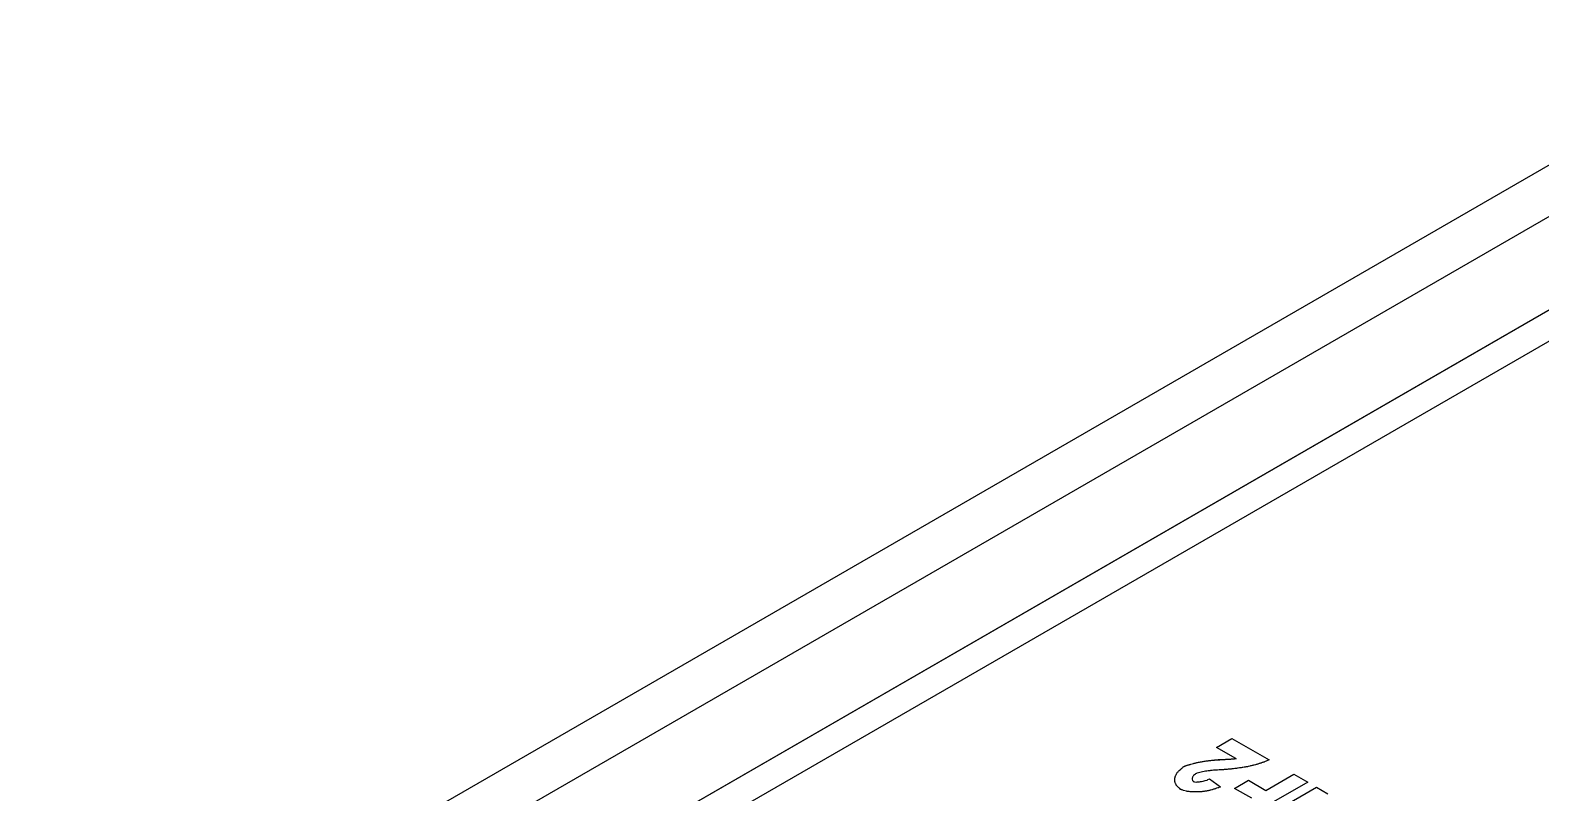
# Model space of a CAD drawing. Extents: x 0 to 258, y 0 to 184.
# Drawn here: x 76.641 to 78.619, y 106.821 to 107.82 of the extents above; entities that cross this region are included whole.
import ezdxf

# ---------------------------------------------------------------- set-up
doc = ezdxf.new("R2010")
doc.units = 0

msp = doc.modelspace()

# ---------------------------------------------------------------- linework, layer by layer
for p, q in [((83.30673, 110.34338), (69.588895, 102.424146)), ((75.911371, 106.006864), (78.951958, 107.762108)), ((76.123566, 106.006864), (78.951958, 107.63987)), ((78.951958, 107.639606), (76.123831, 106.006864)), ((77.361021, 106.680493), (78.951958, 107.59886)), ((78.194457, 106.880782), (78.21483, 106.892423)), ((78.21483, 106.892423), (78.263513, 106.864378)), ((78.177106, 106.862367), (78.178164, 106.862534)), ((78.178164, 106.862534), (78.178693, 106.862616)), ((78.178693, 106.862616), (78.179752, 106.862777)), ((78.179752, 106.862777), (78.18081, 106.86293)), ((78.18081, 106.86293), (78.181868, 106.863079)), ((78.181868, 106.863079), (78.182398, 106.863153)), ((78.182398, 106.863153), (78.183456, 106.86329)), ((78.183456, 106.86329), (78.184514, 106.863425)), ((78.184514, 106.863425), (78.185573, 106.863552)), ((78.185573, 106.863552), (78.186102, 106.863613)), ((78.186102, 106.863613), (78.18716, 106.863729)), ((78.18716, 106.863729), (78.188218, 106.863841)), ((78.188218, 106.863841), (78.189277, 106.863944)), ((78.189277, 106.863944), (78.189806, 106.863994)), ((78.189806, 106.863994), (78.190864, 106.864087)), ((78.190864, 106.864087), (78.191923, 106.864174)), ((78.191923, 106.864174), (78.192452, 106.864214)), ((78.192452, 106.864214), (78.19351, 106.864288)), ((78.19351, 106.864288), (78.194568, 106.864354)), ((78.219857, 106.86623), (78.194457, 106.880782)), ((78.194568, 106.864354), (78.195098, 106.864386)), ((78.195098, 106.864386), (78.196156, 106.864439)), ((78.196156, 106.864439), (78.197214, 106.864484)), ((78.196791, 106.864806), (78.19732, 106.864814)), ((78.197214, 106.864484), (78.197743, 106.864502)), ((78.19732, 106.864814), (78.199437, 106.864862)), ((78.197743, 106.864502), (78.199066, 106.864539)), ((78.199437, 106.864862), (78.201553, 106.86492)), ((78.201553, 106.86492), (78.20367, 106.864989)), ((78.20367, 106.864989), (78.205787, 106.865068)), ((78.205787, 106.865068), (78.206845, 106.865113)), ((78.206845, 106.865113), (78.208962, 106.865211)), ((78.208962, 106.865211), (78.21002, 106.865267)), ((78.21002, 106.865267), (78.212137, 106.865391)), ((78.212137, 106.865391), (78.213195, 106.865457)), ((78.213195, 106.865457), (78.214253, 106.865531)), ((78.214253, 106.865531), (78.216105, 106.86569)), ((78.216105, 106.86569), (78.217958, 106.86587)), ((78.217958, 106.86587), (78.22063, 106.866135)), ((78.261667, 106.863425), (78.258386, 106.862102)), ((78.263254, 106.864219), (78.261667, 106.863425)), ((78.263519, 106.864407), (78.263254, 106.864219)), ((78.140578, 106.842547), (78.140776, 106.843076)), ((78.140776, 106.843076), (78.140996, 106.843605)), ((78.140996, 106.843605), (78.141236, 106.844134)), ((78.141236, 106.844134), (78.141496, 106.844664)), ((78.141496, 106.844664), (78.14176, 106.845193)), ((78.14176, 106.845193), (78.142025, 106.845722)), ((78.142025, 106.845722), (78.142289, 106.846251)), ((78.142289, 106.846251), (78.142554, 106.84678)), ((78.142554, 106.84678), (78.142819, 106.847309)), ((78.142819, 106.847309), (78.143083, 106.847839)), ((78.143083, 106.847839), (78.143612, 106.848368)), ((78.143612, 106.848368), (78.144142, 106.848897)), ((78.144142, 106.848897), (78.144671, 106.849426)), ((78.144671, 106.849426), (78.1452, 106.849955)), ((78.1452, 106.849955), (78.145729, 106.850484)), ((78.145729, 106.850484), (78.147846, 106.852337)), ((78.147846, 106.852337), (78.14811, 106.852553)), ((78.14811, 106.852553), (78.148375, 106.852768)), ((78.148375, 106.852768), (78.148639, 106.852979)), ((78.148639, 106.852979), (78.148904, 106.853188)), ((78.148904, 106.853188), (78.149169, 106.853395)), ((78.149169, 106.853395), (78.149433, 106.853596)), ((78.149433, 106.853596), (78.149698, 106.853797)), ((78.149698, 106.853797), (78.149962, 106.853995)), ((78.150118, 106.854628), (78.150383, 106.854829)), ((78.150383, 106.854829), (78.150648, 106.855025)), ((78.150648, 106.855025), (78.150912, 106.85522)), ((78.150912, 106.85522), (78.151177, 106.855411)), ((78.151177, 106.855411), (78.151441, 106.855596)), ((78.151441, 106.855596), (78.152235, 106.855861)), ((78.152235, 106.855861), (78.1525, 106.856038)), ((78.1525, 106.856038), (78.153029, 106.856213)), ((78.153029, 106.856213), (78.153558, 106.856382)), ((78.153558, 106.856382), (78.154352, 106.856647)), ((78.154352, 106.856647), (78.154881, 106.856811)), ((78.154881, 106.856811), (78.15541, 106.856972)), ((78.15541, 106.856972), (78.156204, 106.857237)), ((78.156204, 106.857237), (78.156733, 106.85739)), ((78.156733, 106.85739), (78.157527, 106.857655)), ((78.157527, 106.857655), (78.158056, 106.8578)), ((78.158056, 106.8578), (78.15885, 106.858065)), ((78.15885, 106.858065), (78.159379, 106.858205)), ((78.159379, 106.858205), (78.160173, 106.85847)), ((78.160173, 106.85847), (78.160702, 106.858607)), ((78.160702, 106.858607), (78.162554, 106.859136)), ((78.162554, 106.859136), (78.164406, 106.859665)), ((78.163707, 106.842674), (78.163178, 106.841616)), ((78.163972, 106.843203), (78.163707, 106.842674)), ((78.164501, 106.843732), (78.163972, 106.843203)), ((78.164406, 106.859665), (78.1652, 106.859906)), ((78.16556, 106.844791), (78.164501, 106.843732)), ((78.1652, 106.859906), (78.165993, 106.860142)), ((78.166882, 106.845584), (78.16556, 106.844791)), ((78.165993, 106.860142), (78.166523, 106.860258)), ((78.166523, 106.860258), (78.167316, 106.860486)), ((78.168179, 106.846534), (78.166856, 106.846005)), ((78.167147, 106.845796), (78.166882, 106.845584)), ((78.167316, 106.860486), (78.16811, 106.860708)), ((78.16811, 106.860708), (78.168639, 106.860816)), ((78.168973, 106.846799), (78.168179, 106.846534)), ((78.168639, 106.860816), (78.169698, 106.861031)), ((78.170825, 106.847328), (78.168973, 106.846799)), ((78.169698, 106.861031), (78.170756, 106.861237)), ((78.170756, 106.861237), (78.171285, 106.861338)), ((78.172677, 106.847857), (78.170825, 106.847328)), ((78.171285, 106.861338), (78.172343, 106.861539)), ((78.172343, 106.861539), (78.173402, 106.861732)), ((78.174529, 106.848386), (78.172677, 106.847857)), ((78.173402, 106.861732), (78.17446, 106.86192)), ((78.17446, 106.86192), (78.174989, 106.862012)), ((78.176381, 106.848915), (78.174529, 106.848386)), ((78.174989, 106.862012), (78.176048, 106.862192)), ((78.176048, 106.862192), (78.177106, 106.862367)), ((78.178233, 106.84918), (78.176381, 106.848915)), ((78.180085, 106.849445), (78.178233, 106.84918)), ((78.181937, 106.849709), (78.180085, 106.849445)), ((78.183789, 106.849974), (78.181937, 106.849709)), ((78.185641, 106.85022), (78.183789, 106.849974)), ((78.1867, 106.850331), (78.185641, 106.85022)), ((78.187758, 106.850439), (78.1867, 106.850331)), ((78.188816, 106.850537), (78.187758, 106.850439)), ((78.190668, 106.85072), (78.188816, 106.850537)), ((78.191727, 106.850802), (78.190668, 106.85072)), ((78.192785, 106.850876), (78.191727, 106.850802)), ((78.194902, 106.851008), (78.192785, 106.850876)), ((78.19596, 106.851067), (78.194902, 106.851008)), ((78.198077, 106.851164), (78.19596, 106.851067)), ((78.198606, 106.851183), (78.198077, 106.851164)), ((78.199913, 106.851302), (78.198326, 106.851233)), ((78.2015, 106.851384), (78.199913, 106.851302)), ((78.202559, 106.851442), (78.2015, 106.851384)), ((78.203617, 106.851506), (78.202559, 106.851442)), ((78.204675, 106.851575), (78.203617, 106.851506)), ((78.205734, 106.851646), (78.204675, 106.851575)), ((78.207586, 106.851807), (78.205734, 106.851646)), ((78.208644, 106.851895), (78.207586, 106.851807)), ((78.209703, 106.851985), (78.208644, 106.851895)), ((78.210761, 106.852083), (78.209703, 106.851985)), ((78.211819, 106.85218), (78.210761, 106.852083)), ((78.213671, 106.852395), (78.211819, 106.85218)), ((78.21473, 106.852509), (78.213671, 106.852395)), ((78.215788, 106.852625), (78.21473, 106.852509)), ((78.216846, 106.852747), (78.215788, 106.852625)), ((78.218698, 106.853001), (78.216846, 106.852747)), ((78.219757, 106.853133), (78.218698, 106.853001)), ((78.220815, 106.853271), (78.219757, 106.853133)), ((78.221873, 106.853411), (78.220815, 106.853271)), ((78.222932, 106.853556), (78.221873, 106.853411)), ((78.224784, 106.853821), (78.222932, 106.853556)), ((78.225842, 106.853977), (78.224784, 106.853821)), ((78.2269, 106.854136), (78.225842, 106.853977)), ((78.227959, 106.8543), (78.2269, 106.854136)), ((78.229017, 106.854466), (78.227959, 106.8543)), ((78.230869, 106.854731), (78.229017, 106.854466)), ((78.231928, 106.854908), (78.230869, 106.854731)), ((78.232986, 106.855091), (78.231928, 106.854908)), ((78.234044, 106.855273), (78.232986, 106.855091)), ((78.235103, 106.855464), (78.234044, 106.855273)), ((78.236161, 106.855654), (78.235103, 106.855464)), ((78.238013, 106.856184), (78.236161, 106.855654)), ((78.239071, 106.856387), (78.238013, 106.856184)), ((78.24013, 106.856594), (78.239071, 106.856387)), ((78.241188, 106.856803), (78.24013, 106.856594)), ((78.242246, 106.85702), (78.241188, 106.856803)), ((78.24304, 106.857237), (78.242246, 106.85702)), ((78.243834, 106.857459), (78.24304, 106.857237)), ((78.245686, 106.857988), (78.243834, 106.857459)), ((78.24648, 106.858221), (78.245686, 106.857988)), ((78.247273, 106.858462), (78.24648, 106.858221)), ((78.248067, 106.858705), (78.247273, 106.858462)), ((78.248861, 106.858951), (78.248067, 106.858705)), ((78.249655, 106.859202), (78.248861, 106.858951)), ((78.250448, 106.859459), (78.249655, 106.859202)), ((78.251242, 106.859721), (78.250448, 106.859459)), ((78.252036, 106.859986), (78.251242, 106.859721)), ((78.25283, 106.86025), (78.252036, 106.859986)), ((78.253623, 106.860515), (78.25283, 106.86025)), ((78.254417, 106.860779), (78.253623, 106.860515)), ((78.255211, 106.861044), (78.254417, 106.860779)), ((78.256005, 106.861309), (78.255211, 106.861044)), ((78.256798, 106.861573), (78.256005, 106.861309)), ((78.257592, 106.861838), (78.256798, 106.861573)), ((78.258386, 106.862102), (78.257592, 106.861838)), ((78.259016, 106.824426), (78.295793, 106.845857)), ((78.295793, 106.845857), (78.314049, 106.835274)), ((78.139794, 106.838314), (78.13981, 106.838843)), ((78.139802, 106.837784), (78.139794, 106.838314)), ((78.139837, 106.837255), (78.139802, 106.837784)), ((78.13981, 106.838843), (78.139853, 106.839372)), ((78.139898, 106.836726), (78.139837, 106.837255)), ((78.139853, 106.839372), (78.139916, 106.839901)), ((78.139985, 106.836197), (78.139898, 106.836726)), ((78.139916, 106.839901), (78.140003, 106.84043)), ((78.140099, 106.835668), (78.139985, 106.836197)), ((78.140003, 106.84043), (78.140112, 106.840959)), ((78.140239, 106.835139), (78.140099, 106.835668)), ((78.140112, 106.840959), (78.140247, 106.841489)), ((78.140408, 106.834609), (78.140239, 106.835139)), ((78.140247, 106.841489), (78.1404, 106.842018)), ((78.1404, 106.842018), (78.140578, 106.842547)), ((78.140604, 106.83408), (78.140408, 106.834609)), ((78.140832, 106.833551), (78.140604, 106.83408)), ((78.141091, 106.833022), (78.140832, 106.833551)), ((78.141355, 106.832493), (78.141091, 106.833022)), ((78.14162, 106.831964), (78.141355, 106.832493)), ((78.141885, 106.831434), (78.14162, 106.831964)), ((78.142149, 106.830905), (78.141885, 106.831434)), ((78.142678, 106.830376), (78.142149, 106.830905)), ((78.143208, 106.829847), (78.142678, 106.830376)), ((78.144266, 106.828789), (78.143208, 106.829847)), ((78.145324, 106.82773), (78.144266, 106.828789)), ((78.145853, 106.827201), (78.145324, 106.82773)), ((78.146383, 106.826672), (78.145853, 106.827201)), ((78.146753, 106.82605), (78.145959, 106.826579)), ((78.147176, 106.826143), (78.146383, 106.826672)), ((78.147018, 106.82586), (78.146753, 106.82605)), ((78.147282, 106.825672), (78.147018, 106.82586)), ((78.147441, 106.825936), (78.147176, 106.826143)), ((78.148076, 106.825407), (78.147282, 106.825672)), ((78.148605, 106.825235), (78.148076, 106.825407)), ((78.149134, 106.825071), (78.148605, 106.825235)), ((78.149663, 106.82491), (78.149134, 106.825071)), ((78.151515, 106.824381), (78.149663, 106.82491)), ((78.155193, 106.823322), (78.151515, 106.824381)), ((78.156252, 106.82314), (78.155193, 106.823322)), ((78.156781, 106.823055), (78.156252, 106.82314)), ((78.157839, 106.822902), (78.156781, 106.823055)), ((78.158368, 106.82283), (78.157839, 106.822902)), ((78.158897, 106.822764), (78.158368, 106.82283)), ((78.162646, 106.840028), (78.162575, 106.83897)), ((78.162575, 106.83897), (78.163104, 106.837382)), ((78.162773, 106.840557), (78.162646, 106.840028)), ((78.162951, 106.841086), (78.162773, 106.840557)), ((78.163178, 106.841616), (78.162951, 106.841086)), ((78.163104, 106.837382), (78.163898, 106.836589)), ((78.163898, 106.836589), (78.164163, 106.836358)), ((78.16412, 106.836065), (78.164385, 106.835874)), ((78.164385, 106.835874), (78.165708, 106.83561)), ((78.165708, 106.83561), (78.168089, 106.835379)), ((78.168089, 106.835379), (78.169412, 106.835398)), ((78.169412, 106.835398), (78.170735, 106.835491)), ((78.170735, 106.835491), (78.172058, 106.835639)), ((78.172058, 106.835639), (78.173381, 106.835834)), ((78.173381, 106.835834), (78.174704, 106.83607)), ((78.174704, 106.83607), (78.177085, 106.836599)), ((78.17636, 106.822812), (78.175301, 106.822703)), ((78.178212, 106.823068), (78.17636, 106.822812)), ((78.177085, 106.836599), (78.178408, 106.836864)), ((78.17927, 106.823217), (78.178212, 106.823068)), ((78.178408, 106.836864), (78.179731, 106.837128)), ((78.180329, 106.823373), (78.17927, 106.823217)), ((78.179731, 106.837128), (78.182112, 106.837922)), ((78.181387, 106.823539), (78.180329, 106.823373)), ((78.182445, 106.823719), (78.181387, 106.823539)), ((78.182112, 106.837922), (78.18317, 106.838451)), ((78.183504, 106.823907), (78.182445, 106.823719)), ((78.18317, 106.838451), (78.185287, 106.83951)), ((78.184562, 106.824106), (78.183504, 106.823907)), ((78.18562, 106.824317), (78.184562, 106.824106)), ((78.185461, 106.839507), (78.199749, 106.828924)), ((78.186414, 106.824537), (78.18562, 106.824317)), ((78.188266, 106.825066), (78.186414, 106.824537)), ((78.18906, 106.825315), (78.188266, 106.825066)), ((78.189854, 106.825571), (78.18906, 106.825315)), ((78.190647, 106.825836), (78.189854, 106.825571)), ((78.191441, 106.8261), (78.190647, 106.825836)), ((78.192235, 106.826365), (78.191441, 106.8261)), ((78.193029, 106.82663), (78.192235, 106.826365)), ((78.193822, 106.826894), (78.193029, 106.82663)), ((78.194616, 106.827159), (78.193822, 106.826894)), ((78.196204, 106.827688), (78.194616, 106.827159)), ((78.196997, 106.827953), (78.196204, 106.827688)), ((78.197791, 106.828217), (78.196997, 106.827953)), ((78.198585, 106.828482), (78.197791, 106.828217)), ((78.199379, 106.828746), (78.198585, 106.828482)), ((78.199643, 106.828929), (78.199379, 106.828746)), ((78.21827, 106.827071), (78.236526, 106.837655)), ((78.241024, 106.814107), (78.21827, 106.827071)), ((78.314049, 106.835274), (78.224091, 106.783415)), ((78.235732, 106.776801), (78.32569, 106.828659)), ((78.236526, 106.837655), (78.259016, 106.824426)), ((78.32569, 106.828659), (78.340243, 106.819928)), ((78.159956, 106.822645), (78.158897, 106.822764)), ((78.160485, 106.822595), (78.159956, 106.822645)), ((78.161543, 106.822502), (78.160485, 106.822595)), ((78.162072, 106.822462), (78.161543, 106.822502)), ((78.163131, 106.822394), (78.162072, 106.822462)), ((78.16366, 106.822367), (78.163131, 106.822394)), ((78.164718, 106.822325), (78.16366, 106.822367)), ((78.165247, 106.822309), (78.164718, 106.822325)), ((78.166306, 106.82229), (78.165247, 106.822309)), ((78.166835, 106.822285), (78.166306, 106.82229)), ((78.167893, 106.822288), (78.166835, 106.822285)), ((78.168951, 106.822306), (78.167893, 106.822288)), ((78.17001, 106.822338), (78.168951, 106.822306)), ((78.171068, 106.822386), (78.17001, 106.822338)), ((78.172126, 106.822444), (78.171068, 106.822386)), ((78.173185, 106.822518), (78.172126, 106.822444)), ((78.174243, 106.822603), (78.173185, 106.822518)), ((78.175301, 106.822703), (78.174243, 106.822603))]:
    msp.add_line(p, q)

doc.saveas('drawing.dxf')
